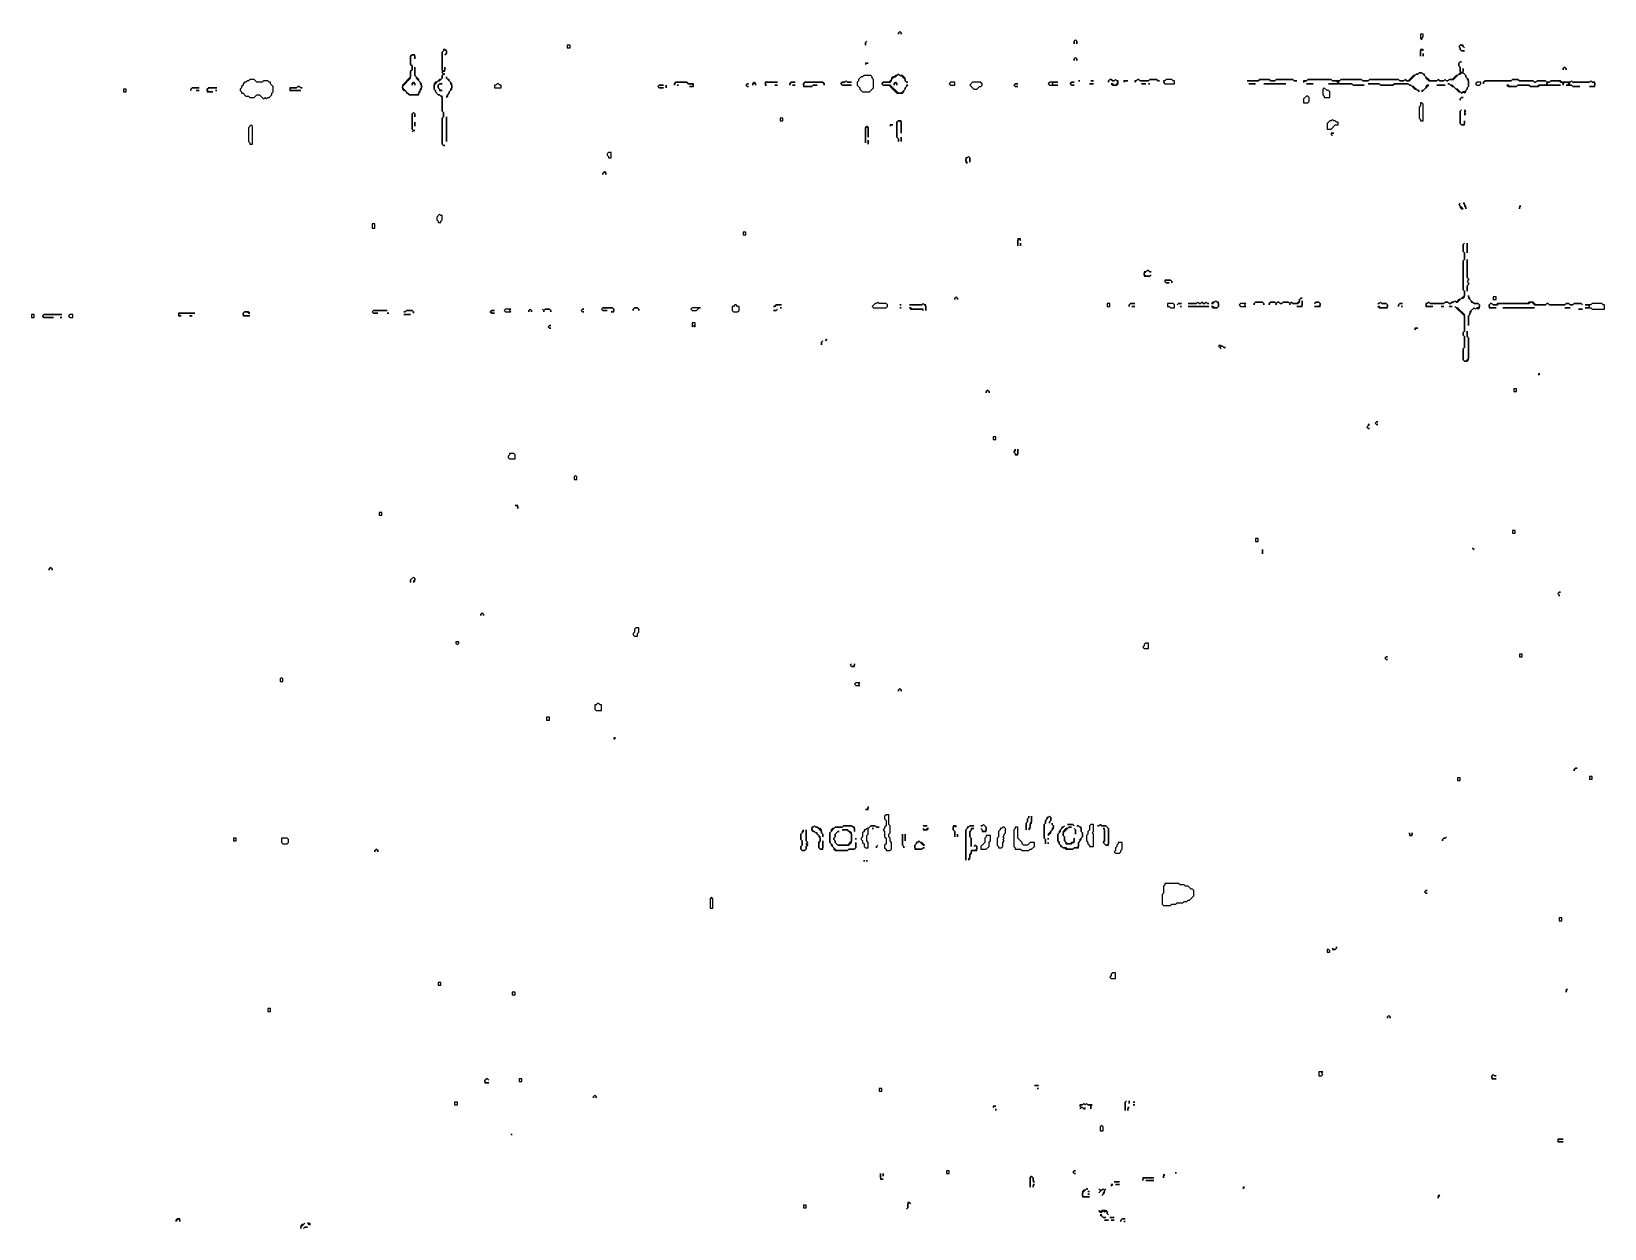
# Model space of a CAD drawing. Header units: metres. Extents: x 0 to 3575, y 1 to 2763.
# Drawn here: x 1158 to 2303, y 70 to 941 of the extents above; entities that cross this region are included whole.
import ezdxf

# ---------------------------------------------------------------- set-up
doc = ezdxf.new("R2010")
doc.units = ezdxf.units.M

msp = doc.modelspace()

# ---------------------------------------------------------------- linework, layer by layer
for points in [[(1790, 941), (1789, 940), (1789, 939), (1789, 940), (1790, 941), (1791, 940), (1791, 939), (1791, 940)], [(2169, 939), (2169, 936), (2170, 935), (2170, 936), (2171, 937), (2171, 939)], [(1458, 928), (1458, 927), (1457, 926), (1457, 911), (1458, 910), (1457, 909), (1457, 907), (1456, 906), (1455, 906), (1453, 904), (1452, 904), (1451, 903), (1451, 899), (1452, 898), (1452, 897), (1454, 895), (1455, 895), (1457, 893), (1457, 883), (1458, 882), (1458, 879), (1457, 878), (1457, 859), (1458, 858), (1459, 858), (1458, 858), (1457, 859), (1457, 878), (1458, 879), (1458, 882), (1457, 883), (1457, 894), (1456, 894), (1455, 895), (1454, 895), (1452, 897), (1452, 898), (1451, 899), (1451, 902), (1454, 905), (1455, 905), (1457, 907), (1457, 909), (1458, 910), (1459, 910), (1458, 910), (1457, 911), (1458, 912), (1459, 912), (1459, 915), (1459, 913), (1458, 912), (1457, 913), (1457, 926), (1459, 928), (1460, 927), (1460, 925), (1459, 924), (1460, 925), (1460, 927), (1459, 928)], [(1548, 931), (1548, 929), (1550, 929), (1550, 931)], [(1766, 934), (1765, 933), (1765, 931), (1765, 933)], [(1767, 931)], [(1918, 935), (1917, 934), (1917, 932), (1917, 934), (1918, 935), (1919, 934), (1919, 932), (1919, 934)], [(2169, 928), (2169, 923), (2169, 927), (2170, 928), (2171, 927), (2171, 928)], [(2198, 931), (2197, 930), (2198, 929), (2198, 928), (2199, 927), (2201, 927), (2199, 927), (2198, 928), (2198, 929), (2197, 930), (2198, 931), (2199, 931), (2201, 929), (2200, 930), (2200, 931)], [(1435, 924), (1434, 923), (1434, 917), (1435, 916), (1435, 913), (1434, 912), (1434, 908), (1428, 902), (1428, 899), (1429, 898), (1430, 898), (1431, 897), (1431, 896), (1432, 896), (1433, 895), (1440, 895), (1440, 896), (1441, 897), (1441, 898), (1442, 899), (1442, 903), (1440, 905), (1440, 906), (1437, 909), (1437, 915), (1437, 909), (1438, 908), (1438, 907), (1441, 904), (1441, 903), (1442, 902), (1442, 900), (1441, 899), (1441, 898), (1440, 897), (1440, 896), (1439, 895), (1433, 895), (1428, 900), (1428, 901), (1434, 907), (1434, 912), (1435, 913), (1435, 916), (1434, 917), (1434, 923), (1435, 924), (1436, 924), (1437, 923), (1437, 921), (1437, 924)], [(1765, 918), (1765, 917), (1766, 918), (1767, 918)], [(1918, 922), (1917, 921), (1917, 920), (1917, 921), (1918, 922), (1919, 921), (1919, 920), (1919, 921)], [(2198, 919), (2197, 918), (2197, 916), (2198, 915), (2198, 911), (2196, 909), (2195, 909), (2192, 906), (2190, 906), (2189, 905), (2188, 905), (2187, 906), (2186, 905), (2183, 905), (2182, 906), (2181, 905), (2176, 905), (2172, 909), (2172, 910), (2171, 910), (2170, 911), (2168, 911), (2167, 910), (2166, 910), (2165, 909), (2164, 909), (2160, 905), (2159, 905), (2158, 906), (2157, 905), (2154, 905), (2153, 906), (2132, 906), (2131, 905), (2127, 905), (2126, 906), (2111, 906), (2110, 905), (2105, 905), (2104, 906), (2087, 906), (2086, 905), (2084, 905), (2084, 904), (2085, 905), (2086, 905), (2087, 906), (2104, 906), (2105, 905), (2108, 905), (2109, 904), (2108, 903), (2102, 903), (2119, 903), (2120, 902), (2128, 902), (2120, 902), (2119, 903), (2110, 903), (2109, 904), (2111, 906), (2126, 906), (2127, 905), (2131, 905), (2132, 906), (2153, 906), (2154, 905), (2157, 905), (2158, 906), (2159, 905), (2161, 905), (2166, 910), (2167, 910), (2168, 911), (2170, 911), (2173, 908), (2173, 907), (2175, 905), (2181, 905), (2182, 906), (2183, 905), (2186, 905), (2187, 906), (2188, 905), (2189, 905), (2190, 906), (2193, 906), (2197, 910), (2198, 910), (2199, 911), (2200, 911), (2202, 909), (2202, 908), (2203, 907), (2203, 906), (2204, 905), (2204, 901), (2203, 900), (2203, 899), (2201, 897), (2200, 897), (2199, 896), (2196, 899), (2195, 899), (2192, 902), (2191, 902), (2190, 903), (2189, 903), (2190, 903), (2192, 901), (2193, 901), (2197, 897), (2198, 897), (2199, 896), (2200, 897), (2201, 896), (2202, 897), (2202, 898), (2203, 899), (2203, 900), (2204, 901), (2204, 906), (2202, 908), (2202, 909), (2200, 911), (2200, 914), (2200, 912), (2199, 911), (2198, 912), (2198, 915), (2197, 916), (2197, 918), (2198, 919), (2199, 919)], [(2171, 925), (2171, 923)], [(1317, 906), (1316, 905), (1315, 905), (1314, 904), (1313, 904), (1312, 903), (1312, 902), (1311, 901), (1311, 900), (1310, 899), (1310, 898), (1311, 897), (1311, 896), (1312, 896), (1314, 894), (1316, 894), (1317, 893), (1320, 893), (1322, 895), (1324, 895), (1327, 892), (1328, 893), (1329, 892), (1330, 893), (1331, 893), (1333, 895), (1333, 896), (1334, 897), (1334, 901), (1332, 903), (1332, 904), (1331, 904), (1330, 905), (1327, 905), (1326, 904), (1322, 904), (1320, 906)], [(1460, 908), (1460, 907), (1463, 904), (1463, 903), (1464, 902), (1464, 900), (1463, 899), (1463, 898), (1462, 897), (1462, 896), (1460, 894), (1460, 893), (1461, 894), (1461, 895), (1462, 896), (1462, 897), (1464, 899), (1464, 903), (1462, 905), (1462, 906), (1461, 906), (1460, 907)], [(1751, 905), (1750, 904), (1748, 904), (1747, 903), (1748, 902), (1755, 902), (1748, 902), (1747, 903), (1748, 904), (1750, 904), (1751, 905), (1752, 904), (1755, 904), (1752, 904)], [(1764, 909), (1763, 908), (1762, 908), (1760, 906), (1760, 905), (1759, 904), (1759, 902), (1761, 900), (1761, 899), (1763, 897), (1768, 897), (1771, 900), (1771, 906), (1770, 907), (1770, 908), (1769, 909)], [(1789, 910), (1788, 909), (1787, 909), (1786, 908), (1785, 908), (1784, 907), (1784, 906), (1782, 904), (1778, 904), (1777, 903), (1778, 902), (1782, 902), (1788, 896), (1792, 896), (1793, 897), (1793, 898), (1794, 899), (1794, 900), (1796, 902), (1795, 902), (1795, 901), (1794, 900), (1794, 899), (1791, 896), (1789, 896), (1783, 902), (1778, 902), (1777, 903), (1778, 904), (1783, 904), (1784, 905), (1784, 906), (1786, 908), (1787, 908), (1789, 910), (1790, 909), (1791, 909), (1794, 906), (1794, 905), (1795, 904), (1796, 904), (1795, 904), (1794, 905), (1794, 907), (1792, 909), (1790, 909)], [(1920, 905), (1921, 905)], [(1929, 905), (1931, 905)], [(1943, 906), (1942, 905), (1942, 904), (1942, 905), (1943, 906), (1944, 906), (1945, 905), (1946, 905), (1947, 906), (1949, 904), (1947, 902), (1946, 902), (1945, 903), (1944, 903), (1945, 902), (1948, 902), (1949, 903), (1949, 905), (1948, 905), (1947, 906), (1946, 905), (1945, 905), (1944, 906)], [(1953, 905), (1953, 904), (1954, 905), (1956, 905)], [(1963, 906), (1962, 905), (1961, 905), (1961, 904), (1963, 906), (1964, 906), (1965, 905), (1971, 905), (1972, 906), (1977, 906), (1978, 905), (1979, 905), (1978, 905), (1977, 906), (1972, 906), (1971, 905), (1965, 905), (1964, 906)], [(1984, 906), (1983, 905), (1982, 905), (1982, 904), (1983, 903), (1990, 903), (1990, 905), (1989, 905), (1988, 906)], [(2041, 905)], [(2052, 906), (2051, 905), (2043, 905), (2051, 905), (2052, 906), (2059, 906), (2060, 905), (2063, 905), (2064, 906), (2076, 906), (2077, 905), (2079, 905), (2077, 905), (2076, 906), (2064, 906), (2063, 905), (2060, 905), (2059, 906)], [(2236, 906), (2235, 905), (2216, 905), (2215, 904), (2215, 903), (2215, 904), (2216, 905), (2235, 905), (2236, 906), (2240, 906), (2241, 905), (2251, 905), (2252, 904), (2253, 904), (2254, 905), (2260, 905), (2261, 904), (2261, 903), (2260, 902), (2255, 902), (2254, 901), (2249, 901), (2248, 902), (2240, 902), (2239, 901), (2234, 901), (2233, 902), (2232, 902), (2233, 901), (2239, 901), (2240, 902), (2248, 902), (2249, 901), (2255, 901), (2256, 902), (2271, 902), (2262, 902), (2261, 903), (2262, 904), (2263, 904), (2264, 905), (2270, 905), (2271, 904), (2272, 904), (2273, 903), (2273, 902), (2273, 903), (2274, 904), (2276, 904), (2277, 903), (2276, 902), (2275, 902), (2279, 902), (2280, 901), (2285, 901), (2280, 901), (2279, 902), (2278, 902), (2277, 903), (2279, 905), (2280, 904), (2292, 904), (2293, 905), (2294, 904), (2295, 904), (2296, 903), (2296, 902), (2295, 901), (2292, 901), (2296, 901), (2296, 904), (2294, 904), (2293, 905), (2292, 904), (2280, 904), (2279, 905), (2278, 904), (2272, 904), (2271, 905), (2264, 905), (2263, 904), (2261, 904), (2260, 905), (2254, 905), (2253, 904), (2252, 904), (2251, 905), (2241, 905), (2240, 906)], [(2274, 915), (2273, 914), (2273, 913), (2273, 914), (2274, 915), (2275, 914), (2275, 913), (2275, 914)], [(1225, 899), (1225, 897), (1227, 897), (1227, 899)], [(1275, 900), (1274, 899), (1274, 898), (1274, 899), (1275, 900), (1280, 900)], [(1278, 898), (1280, 898)], [(1287, 900), (1286, 899), (1286, 897), (1290, 897), (1287, 897), (1286, 898), (1286, 899), (1287, 900), (1293, 900)], [(1292, 898), (1293, 898)], [(1352, 901), (1351, 900), (1346, 900), (1346, 898), (1354, 898), (1347, 898), (1346, 899), (1347, 900), (1351, 900), (1352, 901), (1353, 901), (1354, 900), (1355, 900), (1354, 900), (1353, 901)], [(1436, 904), (1435, 903), (1435, 902), (1435, 903), (1436, 904), (1437, 903), (1437, 902), (1437, 903)], [(1455, 903), (1454, 902), (1454, 900), (1455, 899), (1455, 898), (1457, 898), (1456, 898), (1454, 900), (1454, 902), (1455, 903), (1457, 903)], [(1497, 903), (1496, 902), (1495, 902), (1495, 900), (1500, 900), (1500, 902), (1499, 902), (1498, 903)], [(1615, 902), (1614, 901), (1615, 900), (1618, 900), (1615, 900), (1614, 901), (1615, 902), (1618, 902)], [(1620, 902), (1620, 900)], [(1627, 904), (1626, 903), (1626, 902), (1626, 903), (1627, 904), (1635, 904), (1636, 903), (1639, 903), (1640, 902), (1639, 901), (1637, 901), (1640, 901), (1640, 903), (1636, 903), (1635, 904)], [(1628, 902), (1629, 902)], [(1679, 903), (1678, 902), (1679, 901), (1680, 901), (1679, 901), (1678, 902), (1679, 903), (1680, 903)], [(1684, 904), (1683, 903), (1683, 902), (1683, 903), (1684, 904), (1685, 903), (1685, 902), (1685, 903)], [(1692, 904), (1692, 902), (1693, 902), (1692, 903), (1693, 904), (1701, 904)], [(1699, 902), (1701, 902)], [(1711, 904), (1710, 903), (1710, 902), (1710, 903), (1711, 904), (1714, 904)], [(1712, 902), (1714, 902)], [(1721, 904), (1720, 903), (1720, 901), (1726, 901), (1727, 902), (1730, 902), (1727, 902), (1726, 901), (1721, 901), (1720, 902), (1720, 903), (1721, 904), (1734, 904), (1735, 903), (1735, 902), (1735, 903), (1734, 904)], [(1787, 904), (1786, 903), (1786, 902), (1786, 903), (1787, 904), (1788, 903), (1788, 902), (1788, 903)], [(1827, 904), (1826, 903), (1827, 902), (1830, 902), (1830, 904)], [(1843, 904), (1841, 902), (1844, 899), (1846, 899), (1848, 901), (1849, 901), (1850, 902), (1850, 903), (1849, 904)], [(1874, 903), (1873, 902), (1874, 901), (1876, 901), (1874, 901), (1873, 902), (1874, 903), (1876, 903)], [(1899, 904), (1898, 903), (1899, 902), (1905, 902), (1902, 902), (1901, 903), (1902, 904), (1905, 904)], [(1915, 904), (1914, 903), (1915, 902), (1917, 902), (1915, 902), (1914, 903), (1915, 904), (1917, 904)], [(1919, 903)], [(1921, 903)], [(1928, 903), (1931, 903)], [(1966, 903), (1969, 903)], [(1971, 903), (1972, 903)], [(2044, 903), (2049, 903)], [(2055, 903), (2071, 903)], [(2079, 903)], [(2086, 894), (2084, 892), (2084, 889), (2087, 889), (2088, 890), (2088, 893), (2087, 894)], [(2086, 903), (2091, 903)], [(2099, 900), (2098, 899), (2098, 895), (2099, 894), (2099, 893), (2103, 893), (2103, 897), (2102, 898), (2101, 898)], [(2131, 903), (2139, 903), (2140, 902), (2149, 902), (2150, 903), (2160, 903), (2161, 902), (2162, 902), (2165, 899), (2166, 899), (2168, 897), (2168, 898), (2167, 898), (2164, 901), (2163, 901), (2162, 902), (2161, 902), (2160, 903), (2150, 903), (2149, 902), (2140, 902), (2139, 903)], [(2174, 902), (2173, 901), (2173, 900), (2171, 898), (2170, 898), (2170, 897), (2175, 902)], [(2181, 902), (2187, 902)], [(2210, 904), (2209, 903), (2210, 902), (2212, 902), (2213, 903), (2213, 904)], [(1436, 882), (1435, 881), (1435, 870), (1436, 869), (1435, 868), (1436, 869), (1437, 869), (1436, 869), (1435, 870), (1435, 881), (1436, 882), (1437, 881), (1437, 879), (1437, 881)], [(1460, 888)], [(1460, 886)], [(2169, 889), (2169, 887), (2168, 886), (2168, 878), (2169, 877), (2169, 876), (2171, 876), (2171, 888), (2170, 889)], [(2199, 893), (2198, 892), (2198, 891), (2198, 892), (2199, 893), (2200, 893)], [(2199, 884), (2198, 883), (2198, 874), (2199, 873), (2201, 873), (2201, 876), (2201, 874), (2200, 873), (2199, 873), (2198, 874), (2198, 883)], [(2200, 889)], [(2201, 884), (2201, 880), (2202, 881), (2201, 882), (2202, 883)], [(1318, 873), (1316, 871), (1316, 861), (1317, 860), (1317, 859), (1319, 859), (1319, 872)], [(1437, 875), (1437, 872)], [(1460, 881)], [(1460, 879), (1460, 861)], [(1703, 878), (1703, 876), (1705, 876), (1705, 878)], [(1766, 872), (1765, 871), (1765, 860), (1765, 871), (1766, 872), (1767, 871), (1767, 864), (1767, 871)], [(1783, 873), (1783, 872), (1784, 873), (1785, 873)], [(1789, 876), (1788, 875), (1788, 864), (1789, 863), (1789, 861), (1789, 863), (1788, 864), (1788, 875), (1789, 876), (1790, 876), (1791, 875), (1791, 867), (1791, 876)], [(2105, 877), (2104, 876), (2103, 876), (2101, 874), (2101, 870), (2104, 870), (2107, 873), (2109, 873), (2109, 875), (2108, 875), (2107, 876), (2106, 876)], [(1767, 862), (1767, 859)], [(1791, 864), (1791, 861)], [(2104, 867), (2104, 866), (2105, 865), (2104, 866), (2105, 867), (2106, 867)], [(1578, 853), (1577, 852), (1577, 851), (1578, 850), (1578, 849), (1580, 849), (1580, 853)], [(1840, 850), (1839, 849), (1838, 849), (1838, 846), (1839, 845), (1839, 846), (1838, 847), (1838, 848), (1840, 850), (1841, 849), (1841, 846), (1841, 849)], [(1575, 839), (1574, 838), (1574, 837), (1574, 838), (1575, 839), (1576, 838), (1576, 837), (1576, 838)], [(2198, 816), (2197, 815), (2198, 814), (2198, 813), (2199, 812), (2200, 812), (2197, 815)], [(2200, 816), (2201, 815), (2201, 814), (2202, 813), (2202, 812), (2202, 814), (2201, 815), (2201, 816)], [(2241, 814), (2241, 812), (2241, 813), (2242, 814)], [(1455, 808), (1453, 806), (1453, 804), (1454, 803), (1454, 802), (1456, 802), (1456, 803), (1457, 804), (1457, 807), (1456, 807)], [(2243, 812)], [(1406, 801), (1406, 798), (1408, 798), (1408, 801)], [(1676, 795), (1676, 793), (1678, 793), (1678, 795)], [(1876, 790), (1876, 785), (1876, 789), (1877, 790), (1878, 789), (1878, 790)], [(1878, 787), (1878, 785)], [(2201, 787), (2200, 786), (2200, 781), (2201, 780), (2201, 775), (2200, 774), (2200, 753), (2201, 752), (2201, 749), (2198, 746), (2197, 746), (2195, 744), (2194, 745), (2193, 744), (2192, 744), (2191, 743), (2190, 743), (2189, 744), (2187, 744), (2186, 743), (2176, 743), (2175, 744), (2174, 743), (2173, 743), (2173, 741), (2178, 741), (2174, 741), (2173, 742), (2175, 744), (2176, 743), (2186, 743), (2187, 744), (2189, 744), (2190, 743), (2191, 743), (2192, 744), (2193, 744), (2194, 745), (2195, 744), (2196, 744), (2199, 747), (2200, 747), (2201, 748), (2201, 752), (2200, 753), (2200, 774), (2201, 775), (2201, 780), (2200, 781), (2200, 786)], [(2203, 787), (2203, 780)], [(2203, 775), (2203, 762), (2204, 761), (2204, 760), (2203, 759), (2204, 758), (2204, 757), (2203, 756), (2203, 752), (2203, 756), (2204, 757), (2204, 758), (2203, 759), (2204, 760), (2204, 761), (2203, 762)], [(1970, 767), (1969, 766), (1968, 766), (1968, 763), (1972, 763), (1973, 764), (1972, 763), (1969, 763), (1968, 764), (1968, 765), (1970, 767), (1971, 767), (1972, 766), (1973, 766), (1972, 766), (1971, 767)], [(1983, 760), (1983, 759), (1984, 758), (1986, 758), (1984, 758), (1983, 759), (1984, 760), (1987, 760), (1988, 759), (1988, 758), (1988, 759), (1987, 760)], [(1831, 748), (1830, 747), (1830, 746), (1830, 747), (1831, 748), (1832, 747), (1832, 746), (1832, 747)], [(2020, 745), (2019, 744), (2018, 744), (2017, 743), (2018, 743), (2020, 745), (2022, 743), (2022, 741), (2021, 740), (2019, 740), (2018, 741), (2017, 741), (2018, 740), (2021, 740), (2022, 741), (2022, 744), (2021, 744)], [(2082, 747), (2081, 746), (2081, 745), (2079, 743), (2076, 743), (2075, 744), (2074, 743), (2073, 744), (2069, 744), (2068, 743), (2067, 743), (2066, 744), (2065, 744), (2064, 743), (2063, 744), (2060, 744), (2059, 743), (2059, 742), (2059, 743), (2060, 744), (2063, 744), (2064, 743), (2064, 742), (2064, 743), (2065, 744), (2066, 744), (2067, 743), (2068, 743), (2069, 744), (2073, 744), (2074, 743), (2074, 742), (2074, 743), (2075, 744), (2076, 743), (2080, 743), (2081, 744), (2081, 746), (2082, 747), (2083, 747)], [(2083, 745), (2083, 742), (2082, 741), (2079, 741), (2083, 741)], [(2204, 749), (2204, 747), (2206, 745), (2206, 744), (2207, 744), (2208, 743), (2211, 743), (2212, 742), (2212, 741), (2211, 740), (2210, 740), (2209, 739), (2208, 740), (2205, 737), (2205, 735), (2204, 734), (2204, 727), (2204, 734), (2205, 735), (2205, 736), (2206, 737), (2206, 738), (2208, 740), (2209, 739), (2210, 740), (2211, 739), (2212, 740), (2212, 742), (2211, 743), (2208, 743), (2205, 746), (2205, 747), (2204, 748)], [(2222, 748), (2222, 746), (2224, 746), (2224, 748)], [(1158, 735), (1158, 733), (1160, 733), (1160, 735)], [(1167, 735), (1166, 734), (1167, 733), (1174, 733), (1167, 733), (1166, 734), (1167, 735), (1180, 735)], [(1179, 733), (1180, 733)], [(1186, 735), (1185, 734), (1186, 733), (1188, 733), (1188, 735)], [(1220, 735)], [(1222, 735)], [(1265, 736), (1265, 734), (1267, 734), (1266, 734), (1265, 735), (1266, 736), (1277, 736)], [(1273, 734), (1275, 734)], [(1313, 737), (1312, 736), (1312, 734), (1317, 734), (1313, 734), (1312, 735), (1312, 736), (1313, 737), (1315, 737), (1316, 736), (1317, 736), (1316, 737)], [(1407, 738), (1406, 737), (1407, 736), (1410, 736), (1407, 736), (1406, 737), (1407, 738), (1417, 738)], [(1417, 736), (1418, 736)], [(1431, 738), (1430, 737), (1429, 737), (1430, 737), (1431, 738), (1435, 738), (1436, 737), (1436, 736), (1436, 737), (1435, 738)], [(1429, 735), (1434, 735)], [(1478, 737)], [(1479, 739)], [(1480, 737)], [(1493, 738), (1492, 737), (1493, 736), (1495, 736), (1493, 736), (1492, 737), (1493, 738), (1495, 738)], [(1503, 739), (1502, 738), (1503, 737), (1507, 737), (1506, 738), (1507, 739)], [(1521, 739), (1520, 738), (1520, 737), (1520, 738), (1521, 739), (1522, 738), (1522, 737), (1522, 738)], [(1530, 739), (1531, 738), (1531, 737), (1531, 738), (1532, 739), (1535, 739), (1536, 738), (1536, 737), (1536, 738), (1535, 739), (1532, 739), (1531, 738)], [(1559, 739), (1558, 738), (1559, 737), (1560, 737), (1559, 737), (1558, 738), (1559, 739), (1560, 739)], [(1574, 740), (1573, 739), (1574, 738), (1577, 738), (1574, 738), (1573, 739), (1574, 740), (1581, 740), (1582, 739), (1582, 738), (1581, 737), (1580, 737), (1582, 737), (1582, 739), (1581, 740)], [(1597, 740), (1596, 739), (1596, 738), (1596, 739), (1597, 740), (1599, 740), (1600, 739), (1600, 738), (1600, 739), (1599, 740)], [(1639, 740), (1638, 739), (1639, 738), (1642, 738), (1644, 740), (1645, 740)], [(1670, 742), (1669, 741), (1668, 741), (1668, 738), (1669, 737), (1672, 737), (1673, 738), (1673, 741), (1672, 741), (1671, 742)], [(1700, 742), (1699, 741), (1698, 741), (1699, 741), (1700, 742), (1704, 742)], [(1701, 739), (1700, 738), (1698, 738), (1700, 738)], [(1703, 740), (1704, 740)], [(1774, 744), (1773, 743), (1772, 743), (1770, 741), (1771, 740), (1780, 740), (1781, 741), (1781, 742), (1780, 743), (1775, 743)], [(1788, 742)], [(1790, 742), (1791, 742)], [(1790, 740), (1791, 740)], [(1807, 743), (1806, 742), (1797, 742), (1806, 742), (1807, 743), (1809, 741), (1809, 738), (1809, 742), (1808, 742)], [(1797, 740), (1798, 739), (1806, 739), (1807, 738), (1807, 739), (1799, 739), (1798, 740)], [(1941, 743), (1941, 741), (1943, 741), (1943, 743)], [(1958, 743), (1957, 742), (1957, 741), (1957, 742), (1958, 743), (1961, 743)], [(1959, 741), (1961, 741)], [(1985, 743), (1985, 741), (1986, 741), (1987, 740), (1990, 740), (1990, 742), (1989, 743)], [(1993, 743), (1992, 742), (1993, 743), (1995, 743)], [(1994, 741), (1995, 741)], [(1998, 743)], [(2007, 744), (2006, 743), (2000, 743), (2006, 743), (2007, 744), (2008, 743), (2009, 743), (2010, 744), (2011, 743), (2012, 743), (2013, 744), (2014, 743), (2015, 743), (2014, 743), (2013, 744), (2012, 743), (2011, 743), (2010, 744), (2009, 743), (2008, 743)], [(2000, 741), (2015, 741)], [(2038, 743), (2037, 742), (2038, 741), (2042, 741), (2041, 742), (2042, 743)], [(2049, 744), (2048, 743), (2048, 742), (2048, 743), (2049, 744), (2054, 744), (2055, 743), (2055, 742), (2055, 743), (2054, 744)], [(2077, 741)], [(2093, 744), (2092, 743), (2093, 744), (2095, 744), (2096, 743), (2096, 742), (2095, 741), (2092, 741), (2096, 741), (2096, 743), (2095, 744)], [(2140, 744), (2139, 743), (2138, 743), (2139, 743), (2140, 744), (2141, 743), (2144, 743), (2145, 742), (2145, 741), (2144, 740), (2140, 740), (2139, 741), (2138, 741), (2139, 740), (2145, 740), (2145, 742), (2144, 743), (2141, 743)], [(2154, 743), (2153, 742), (2153, 741), (2153, 742), (2154, 743), (2156, 743)], [(2155, 741), (2156, 741)], [(2184, 741), (2186, 741)], [(2190, 741), (2192, 741)], [(2194, 741), (2201, 734), (2201, 723), (2200, 722), (2200, 720), (2201, 719), (2201, 711), (2200, 710), (2200, 702), (2201, 701), (2203, 701), (2204, 702), (2204, 718), (2203, 719), (2203, 723), (2203, 719), (2204, 718), (2204, 703), (2202, 701), (2201, 701), (2200, 702), (2200, 710), (2201, 711), (2201, 719), (2200, 720), (2200, 722), (2201, 723), (2201, 735), (2196, 740), (2195, 740)], [(2248, 744), (2247, 743), (2225, 743), (2224, 742), (2222, 742), (2221, 743), (2220, 743), (2219, 742), (2219, 740), (2224, 740), (2220, 740), (2219, 741), (2219, 742), (2220, 743), (2221, 743), (2222, 742), (2225, 742), (2226, 743), (2248, 743), (2249, 744), (2250, 744), (2252, 742), (2260, 742), (2261, 743), (2262, 743), (2263, 742), (2274, 742), (2275, 743), (2277, 743), (2278, 742), (2280, 742), (2281, 743), (2286, 743), (2287, 742), (2286, 743), (2281, 743), (2280, 742), (2278, 742), (2277, 743), (2275, 743), (2274, 742), (2263, 742), (2262, 743), (2261, 743), (2260, 742), (2253, 742), (2251, 744)], [(2226, 740)], [(2229, 740), (2252, 740)], [(2274, 740), (2278, 740)], [(2284, 739), (2287, 739)], [(2294, 743), (2293, 742), (2289, 742), (2291, 742), (2292, 741), (2291, 740), (2289, 740), (2293, 740), (2294, 739), (2303, 739), (2303, 742), (2302, 742), (2301, 743)], [(1535, 727), (1534, 726), (1535, 725), (1536, 725), (1535, 725), (1534, 726), (1535, 727), (1536, 727)], [(1639, 729), (1639, 726), (1640, 727), (1641, 726), (1641, 729)], [(2165, 725), (2165, 724), (2166, 725), (2167, 725)], [(1734, 716), (1733, 715), (1733, 713), (1733, 715)], [(1735, 714)], [(1737, 717), (1736, 716)], [(2023, 713), (2022, 712), (2024, 710), (2023, 711), (2024, 712), (2025, 712), (2026, 711), (2027, 711), (2026, 711), (2025, 712), (2024, 712)], [(2255, 692), (2255, 691), (2256, 692)], [(1854, 680), (1853, 679), (1853, 678), (1853, 679), (1854, 680), (1855, 679), (1855, 678), (1855, 679)], [(2237, 681), (2237, 679), (2239, 679), (2239, 681)], [(2131, 655), (2131, 654), (2130, 653), (2131, 652), (2132, 652), (2131, 652), (2130, 653), (2132, 655)], [(2137, 657), (2136, 656), (2137, 655), (2138, 655), (2137, 655), (2136, 656), (2137, 657), (2138, 657)], [(1858, 646), (1858, 644), (1860, 644), (1860, 646)], [(1506, 634), (1506, 633), (1505, 632), (1505, 631), (1506, 630), (1510, 630), (1510, 633), (1509, 634)], [(1874, 637), (1874, 636), (1873, 635), (1874, 634), (1874, 633), (1876, 633), (1876, 637), (1876, 634), (1875, 633), (1873, 635), (1874, 636)], [(1554, 618), (1553, 617), (1553, 615), (1555, 615), (1555, 617)], [(1510, 596), (1511, 596), (1512, 595), (1512, 594), (1512, 596)], [(1411, 591), (1411, 589), (1413, 589), (1413, 591)], [(1510, 594)], [(2236, 578), (2236, 576), (2238, 576), (2238, 578)], [(2049, 572), (2049, 570), (2051, 570), (2051, 572)], [(2054, 564), (2054, 561)], [(2056, 564)], [(2056, 562)], [(2207, 567)], [(2207, 565), (2208, 564)], [(2209, 567)], [(1172, 551), (1171, 550), (1171, 549), (1171, 550), (1172, 551), (1173, 550), (1173, 549), (1173, 550)], [(1436, 544), (1434, 542), (1434, 540), (1434, 542), (1436, 544), (1437, 543), (1437, 542), (1436, 541), (1436, 540), (1437, 541), (1437, 543)], [(2270, 533), (2269, 532), (2270, 531), (2270, 530), (2270, 531), (2269, 532), (2270, 533), (2271, 533)], [(1486, 518), (1485, 517), (1485, 516), (1485, 517), (1486, 518), (1487, 517), (1487, 516), (1487, 517)], [(1598, 507), (1597, 506), (1597, 504), (1596, 503), (1596, 502), (1597, 501), (1599, 501), (1599, 503), (1600, 504), (1600, 507)], [(1467, 497), (1467, 496), (1468, 495), (1469, 496), (1469, 497)], [(1969, 496), (1968, 495), (1968, 494), (1967, 493), (1968, 492), (1971, 492), (1971, 496)], [(1755, 481), (1754, 480), (1755, 479), (1757, 479), (1757, 481), (1757, 480), (1756, 479), (1755, 479), (1754, 480)], [(2144, 486), (2143, 485), (2144, 484), (2145, 484), (2144, 484), (2143, 485), (2144, 486), (2145, 486)], [(2241, 488), (2241, 486), (2243, 486), (2243, 488)], [(1340, 471), (1339, 470), (1339, 468), (1341, 468), (1341, 470)], [(1758, 467), (1757, 466), (1758, 465), (1761, 465), (1760, 466), (1761, 467)], [(1790, 463), (1789, 462), (1789, 461), (1789, 462), (1790, 463), (1791, 462), (1791, 461), (1791, 462)], [(1789, 459)], [(1570, 452), (1569, 451), (1568, 451), (1568, 448), (1569, 447), (1573, 447), (1573, 451), (1572, 451), (1571, 452)], [(1533, 442), (1533, 440), (1535, 440), (1535, 442)], [(1542, 437)], [(1542, 435)], [(1582, 427), (1582, 426), (1583, 427)], [(2282, 405), (2281, 404), (2281, 403), (2281, 404), (2282, 405), (2283, 405)], [(2283, 403)], [(2196, 398), (2196, 396), (2198, 396), (2198, 398)], [(2292, 399), (2292, 397), (2294, 397), (2294, 399)], [(1767, 377), (1767, 376), (1766, 375), (1765, 375), (1767, 375)], [(1765, 377)], [(1780, 371), (1779, 370), (1779, 368), (1780, 367), (1780, 363), (1779, 362), (1779, 361), (1778, 360), (1779, 359), (1779, 355), (1780, 354), (1780, 350), (1779, 349), (1779, 347), (1780, 346), (1780, 345), (1783, 345), (1784, 346), (1784, 351), (1783, 352), (1783, 354), (1782, 355), (1782, 357), (1783, 358), (1783, 363), (1782, 364), (1782, 371)], [(1884, 370), (1884, 369), (1883, 368), (1883, 366), (1882, 365), (1882, 360), (1882, 365), (1883, 366), (1883, 368), (1884, 369)], [(1886, 370), (1886, 366), (1885, 365), (1885, 362), (1884, 361), (1884, 360), (1885, 361), (1885, 364), (1886, 365)], [(1899, 370), (1898, 369), (1897, 369), (1897, 368), (1896, 367), (1896, 365), (1895, 364), (1895, 354), (1896, 353), (1896, 350), (1896, 353), (1895, 354), (1895, 364), (1896, 365), (1896, 367), (1899, 370), (1900, 369), (1900, 367), (1899, 366), (1899, 365), (1899, 366), (1900, 367), (1900, 369)], [(1720, 360), (1719, 359), (1719, 358), (1718, 357), (1718, 353), (1719, 352), (1719, 349), (1718, 348), (1718, 346), (1719, 345), (1721, 345), (1722, 346), (1722, 348), (1723, 349), (1722, 350), (1723, 351), (1722, 352), (1722, 360), (1722, 352), (1723, 351), (1722, 350), (1723, 349), (1722, 348), (1722, 346), (1721, 345), (1719, 345), (1718, 346), (1718, 348), (1719, 349), (1719, 352), (1718, 353), (1718, 357), (1720, 359)], [(1728, 363), (1727, 362), (1726, 362), (1726, 360), (1727, 359), (1728, 359), (1731, 356), (1731, 355), (1732, 354), (1732, 352), (1731, 351), (1731, 347), (1732, 346), (1734, 346), (1734, 352), (1734, 347), (1733, 346), (1732, 346), (1731, 347), (1731, 351), (1732, 352), (1732, 355), (1730, 357), (1730, 358), (1729, 358), (1728, 359), (1727, 359), (1726, 360), (1726, 361), (1728, 363), (1729, 362), (1730, 362), (1733, 359), (1733, 358), (1734, 357), (1734, 355), (1734, 357), (1733, 358), (1733, 360), (1732, 361), (1731, 361), (1730, 362), (1729, 362)], [(1749, 363), (1748, 362), (1743, 362), (1742, 361), (1741, 361), (1740, 360), (1740, 359), (1739, 358), (1739, 351), (1740, 350), (1740, 349), (1742, 347), (1742, 346), (1743, 345), (1752, 345), (1753, 346), (1757, 346), (1758, 347), (1758, 351), (1758, 347), (1757, 346), (1753, 346), (1752, 345), (1744, 345), (1741, 348), (1741, 349), (1739, 351), (1739, 358), (1743, 362), (1748, 362), (1749, 363), (1755, 363), (1757, 361), (1757, 359), (1757, 362), (1756, 362), (1755, 363)], [(1748, 360), (1752, 360), (1755, 357), (1755, 352), (1752, 349), (1745, 349), (1743, 351), (1743, 352), (1742, 353), (1742, 354), (1743, 355), (1743, 357), (1745, 359), (1746, 359), (1745, 359), (1743, 357), (1743, 355), (1742, 354), (1742, 353), (1743, 352), (1743, 351), (1745, 349), (1753, 349), (1755, 351), (1755, 358), (1754, 359), (1753, 359), (1752, 360)], [(1769, 363), (1767, 361), (1766, 361), (1765, 360), (1764, 360), (1764, 359), (1763, 358), (1763, 355), (1762, 354), (1762, 353), (1763, 352), (1763, 351), (1764, 350), (1764, 348), (1765, 347), (1767, 347), (1767, 351), (1766, 352), (1766, 356), (1767, 357), (1767, 361), (1769, 363), (1772, 363), (1773, 362), (1775, 362), (1773, 362), (1772, 363)], [(1770, 361), (1771, 361)], [(1792, 359)], [(1792, 357), (1792, 349), (1793, 348), (1793, 347), (1793, 348), (1792, 349)], [(1794, 357), (1794, 352)], [(1807, 363), (1810, 363)], [(1807, 361), (1807, 360), (1810, 360), (1811, 361), (1810, 361), (1809, 360), (1808, 360)], [(1812, 363)], [(1829, 363), (1829, 360), (1830, 359), (1830, 355), (1830, 359), (1829, 360), (1829, 362), (1830, 363), (1831, 362), (1831, 363)], [(1832, 357), (1832, 355)], [(1841, 363), (1840, 362), (1839, 362), (1839, 361), (1838, 360), (1838, 338), (1838, 360), (1841, 363), (1844, 363)], [(1842, 361), (1842, 360), (1841, 359), (1841, 355), (1842, 354), (1842, 348), (1842, 354), (1841, 355), (1841, 359), (1843, 361), (1844, 361)], [(1851, 364), (1850, 363), (1849, 363), (1850, 363), (1851, 364), (1853, 362), (1853, 360), (1852, 359), (1851, 359), (1849, 361), (1850, 360), (1850, 359), (1853, 359), (1853, 362)], [(1853, 356), (1853, 355), (1852, 354), (1852, 351), (1849, 348), (1849, 346), (1853, 346), (1855, 348), (1855, 351), (1856, 352), (1856, 356)], [(1865, 362), (1864, 361), (1863, 361), (1863, 360), (1862, 359), (1862, 355), (1861, 354), (1861, 349), (1862, 348), (1862, 347), (1864, 347), (1865, 348), (1865, 351), (1866, 352), (1865, 353), (1866, 354), (1865, 355), (1866, 356), (1866, 357), (1867, 358), (1867, 361), (1866, 362)], [(1874, 362), (1874, 361), (1873, 360), (1873, 348), (1874, 347), (1874, 346), (1878, 346), (1879, 345), (1884, 345), (1885, 346), (1886, 346), (1888, 348), (1888, 351), (1885, 351), (1883, 349), (1880, 349), (1879, 350), (1879, 351), (1876, 354), (1876, 362)], [(1901, 365), (1901, 364), (1902, 363), (1902, 362), (1901, 361), (1901, 360), (1898, 357), (1898, 356), (1900, 358), (1900, 359), (1902, 361), (1902, 363), (1901, 364)], [(1910, 363), (1909, 362), (1908, 362), (1908, 361), (1906, 359), (1906, 358), (1905, 357), (1905, 352), (1906, 351), (1906, 350), (1907, 349), (1907, 348), (1908, 348), (1909, 347), (1910, 347), (1911, 346), (1916, 346), (1917, 347), (1920, 347), (1920, 351), (1922, 353), (1922, 354), (1923, 355), (1923, 358), (1922, 359), (1922, 362), (1921, 362), (1920, 363), (1919, 363), (1920, 363), (1922, 361), (1922, 359), (1923, 358), (1923, 355), (1921, 353), (1921, 352), (1920, 351), (1920, 348), (1919, 347), (1917, 347), (1916, 346), (1912, 346), (1911, 347), (1909, 347), (1906, 350), (1906, 351), (1905, 352), (1905, 357), (1907, 359), (1907, 360)], [(1913, 362), (1912, 361), (1911, 361), (1909, 359), (1909, 356), (1910, 355), (1910, 352), (1911, 351), (1911, 350), (1915, 350), (1916, 351), (1917, 351), (1917, 354), (1917, 352), (1916, 351), (1915, 351), (1914, 350), (1912, 350), (1910, 352), (1910, 355), (1909, 356), (1909, 358), (1913, 362), (1915, 362)], [(1912, 364), (1916, 364), (1917, 363), (1916, 364)], [(1917, 361), (1918, 360), (1918, 357), (1918, 360)], [(1929, 364), (1928, 363), (1928, 360), (1927, 359), (1927, 357), (1926, 356), (1926, 352), (1927, 351), (1927, 350), (1928, 349), (1928, 348), (1931, 348), (1931, 357), (1930, 358), (1931, 359), (1931, 364)], [(1936, 364), (1935, 363), (1934, 363), (1935, 363), (1936, 364), (1937, 363), (1940, 363), (1942, 361), (1942, 350), (1941, 349), (1940, 349), (1938, 351), (1939, 352), (1939, 361), (1938, 361), (1939, 360), (1939, 352), (1938, 351), (1940, 349), (1942, 349), (1942, 361), (1940, 363), (1937, 363)], [(2161, 358), (2161, 356), (2163, 356), (2163, 358), (2163, 357), (2162, 356), (2161, 357)], [(2188, 355), (2187, 354), (2186, 354), (2185, 353), (2185, 352), (2185, 353), (2186, 354), (2187, 354)], [(1305, 354), (1305, 352), (1307, 352), (1307, 354)], [(1340, 354), (1340, 351), (1341, 350), (1344, 350), (1345, 351), (1345, 353), (1344, 354)], [(1409, 346), (1408, 345), (1408, 344), (1408, 345), (1409, 346), (1410, 345), (1410, 344), (1410, 345)], [(1758, 354), (1758, 353)], [(1774, 349), (1773, 348), (1773, 347), (1773, 348)], [(1776, 349)], [(1776, 347)], [(1804, 352), (1803, 351), (1802, 351), (1802, 350), (1801, 349), (1801, 346), (1806, 346), (1807, 347), (1808, 347), (1807, 347), (1806, 346), (1802, 346), (1801, 347), (1801, 349), (1804, 352), (1807, 349), (1808, 349), (1806, 351), (1805, 351)], [(1845, 349), (1844, 348), (1845, 349), (1846, 348), (1846, 346), (1845, 345), (1842, 345), (1842, 343), (1841, 342), (1841, 340), (1840, 339), (1840, 338), (1841, 339), (1841, 342), (1842, 343), (1842, 344), (1843, 345), (1846, 345), (1846, 348)], [(1898, 354), (1898, 353)], [(1898, 351), (1898, 350)], [(1949, 351), (1949, 350), (1948, 349), (1948, 348), (1947, 347), (1947, 345), (1946, 344), (1947, 343), (1950, 343), (1951, 344), (1951, 345), (1952, 346), (1952, 351)], [(2187, 352)], [(1764, 338), (1764, 337)], [(1766, 340)], [(1766, 338), (1766, 337)], [(1983, 321), (1983, 320), (1982, 319), (1982, 314), (1981, 313), (1981, 306), (1982, 305), (1987, 305), (1988, 306), (1991, 306), (1992, 307), (1996, 307), (1997, 308), (1999, 308), (2000, 309), (2001, 309), (2004, 312), (2004, 316), (2003, 317), (2002, 317), (2000, 319), (1998, 319), (1997, 320), (1994, 320), (1993, 321)], [(1653, 311), (1652, 310), (1652, 303), (1654, 303), (1654, 310)], [(2173, 316), (2172, 315), (2173, 314), (2174, 314), (2173, 314), (2172, 315), (2173, 316), (2174, 316)], [(2270, 296), (2270, 294), (2272, 294), (2272, 296)], [(2108, 275), (2108, 274), (2107, 273), (2106, 273), (2105, 274), (2105, 273), (2107, 273), (2108, 274)], [(2106, 276)], [(2101, 273), (2101, 271), (2103, 271), (2103, 272), (2102, 273)], [(1945, 256), (1944, 255), (1944, 254), (1943, 253), (1944, 252), (1947, 252), (1947, 256)], [(1454, 249), (1454, 247), (1456, 247), (1456, 249)], [(1508, 242), (1508, 240), (1510, 240), (1510, 242)], [(2275, 244), (2275, 242), (2275, 243), (2276, 244)], [(1330, 230), (1330, 228), (1332, 228), (1332, 230)], [(2136, 219)], [(2137, 221)], [(2138, 219)], [(2146, 225), (2145, 224), (2145, 223), (2145, 224), (2146, 225), (2147, 224), (2147, 223), (2147, 224)], [(1929, 185)], [(2095, 184), (2095, 181), (2097, 181), (2098, 182), (2097, 183), (2098, 184)], [(1489, 179), (1488, 178), (1488, 176), (1491, 176), (1489, 176), (1488, 177), (1488, 178), (1489, 179), (1490, 179), (1491, 178), (1490, 179)], [(1513, 179), (1513, 177), (1515, 177), (1515, 179)], [(1775, 172), (1775, 170), (1777, 170), (1777, 172)], [(1886, 172)], [(1888, 174), (1891, 174)], [(1890, 172), (1891, 172)], [(2041, 179)], [(2158, 177)], [(2158, 175)], [(2160, 177)], [(2160, 175)], [(2222, 182), (2221, 181), (2221, 179), (2224, 179), (2222, 179), (2221, 180), (2221, 181), (2222, 182), (2223, 181), (2224, 181), (2223, 181)], [(1466, 162), (1466, 160), (1468, 160), (1468, 162)], [(1568, 167), (1567, 166), (1567, 165), (1567, 166), (1568, 167), (1569, 166), (1569, 165), (1569, 166)], [(1888, 171)], [(1924, 161), (1923, 160), (1921, 160), (1921, 159), (1922, 158), (1921, 157), (1922, 158), (1923, 158), (1924, 157), (1925, 157), (1925, 158), (1924, 157), (1923, 158), (1922, 158), (1921, 159), (1922, 160), (1923, 160), (1924, 161), (1925, 160), (1926, 161), (1927, 160), (1928, 160), (1929, 159), (1929, 157), (1929, 159), (1930, 160), (1927, 160), (1926, 161), (1925, 160)], [(1955, 163), (1954, 162), (1954, 156), (1954, 162)], [(1957, 163), (1957, 161)], [(1960, 162), (1961, 162)], [(1858, 159), (1858, 158), (1859, 159), (1860, 159)], [(1858, 156)], [(1860, 157), (1860, 156)], [(1927, 157)], [(1956, 158), (1956, 156), (1956, 157), (1957, 158)], [(1960, 160), (1961, 160)], [(1507, 139), (1508, 138)], [(1508, 141)], [(1937, 145), (1936, 144), (1936, 141), (1938, 141), (1938, 144)], [(2269, 135), (2269, 133), (2273, 133), (2270, 133), (2269, 134), (2270, 135), (2273, 135)], [(1776, 110), (1776, 106), (1778, 106), (1777, 106), (1776, 107)], [(1778, 110), (1778, 108)], [(1824, 112), (1824, 110), (1826, 110), (1826, 112)], [(1886, 108), (1885, 107), (1885, 100), (1885, 107), (1886, 108), (1887, 107), (1887, 104), (1888, 104), (1887, 105), (1887, 107)], [(1917, 112), (1916, 111), (1917, 110), (1918, 110), (1917, 110), (1916, 111), (1917, 112), (1918, 112)], [(1946, 104), (1950, 104)], [(1967, 107), (1967, 105), (1967, 106), (1968, 107), (1975, 107)], [(1969, 105), (1975, 105)], [(1982, 109), (1982, 107), (1982, 108), (1983, 109)], [(1991, 111), (1991, 110)], [(1993, 112)], [(1993, 110)], [(1887, 102), (1887, 100), (1887, 101), (1888, 102)], [(1926, 99), (1925, 98), (1924, 98), (1923, 97), (1923, 93), (1928, 93), (1924, 93), (1923, 94), (1923, 96), (1926, 99), (1927, 99)], [(1927, 97), (1928, 97)], [(1927, 95), (1928, 95)], [(1935, 99), (1936, 98), (1936, 97), (1935, 96), (1938, 99), (1939, 98), (1939, 97), (1938, 96), (1938, 95), (1937, 94), (1939, 96), (1939, 98), (1940, 99), (1939, 98), (1938, 99), (1937, 98), (1936, 98)], [(1935, 94)], [(1944, 102), (1944, 101), (1945, 102)], [(1947, 102), (1950, 102)], [(2040, 100), (2040, 99), (2041, 100)], [(2182, 94), (2182, 92), (2182, 93), (2183, 94)], [(1720, 87), (1720, 85), (1722, 85), (1722, 87)], [(1796, 89), (1796, 85), (1795, 84), (1796, 85), (1796, 88), (1797, 89), (1798, 88), (1797, 89)], [(1798, 85)], [(1935, 83), (1936, 82), (1937, 82), (1938, 83), (1939, 82), (1940, 83), (1941, 82), (1941, 81), (1942, 80), (1941, 81), (1941, 82), (1940, 83), (1937, 83), (1936, 82)], [(1264, 77), (1263, 76), (1263, 75), (1265, 77), (1266, 76), (1266, 75), (1266, 77)], [(1357, 74), (1356, 73), (1355, 73), (1354, 72), (1354, 70), (1354, 71)], [(1357, 71), (1356, 70), (1357, 71), (1359, 71)], [(1359, 74), (1360, 73), (1361, 73), (1360, 74)], [(1361, 71)], [(1936, 80), (1938, 78), (1940, 78), (1938, 78), (1937, 79), (1937, 80)], [(1939, 76), (1942, 76)], [(1943, 78), (1946, 78)], [(1944, 76), (1946, 76)], [(1952, 77), (1951, 76), (1951, 75), (1951, 76), (1952, 77), (1954, 77)], [(1953, 75), (1954, 75)]]:
    msp.add_lwpolyline(points, close=True)

doc.saveas('drawing.dxf')
